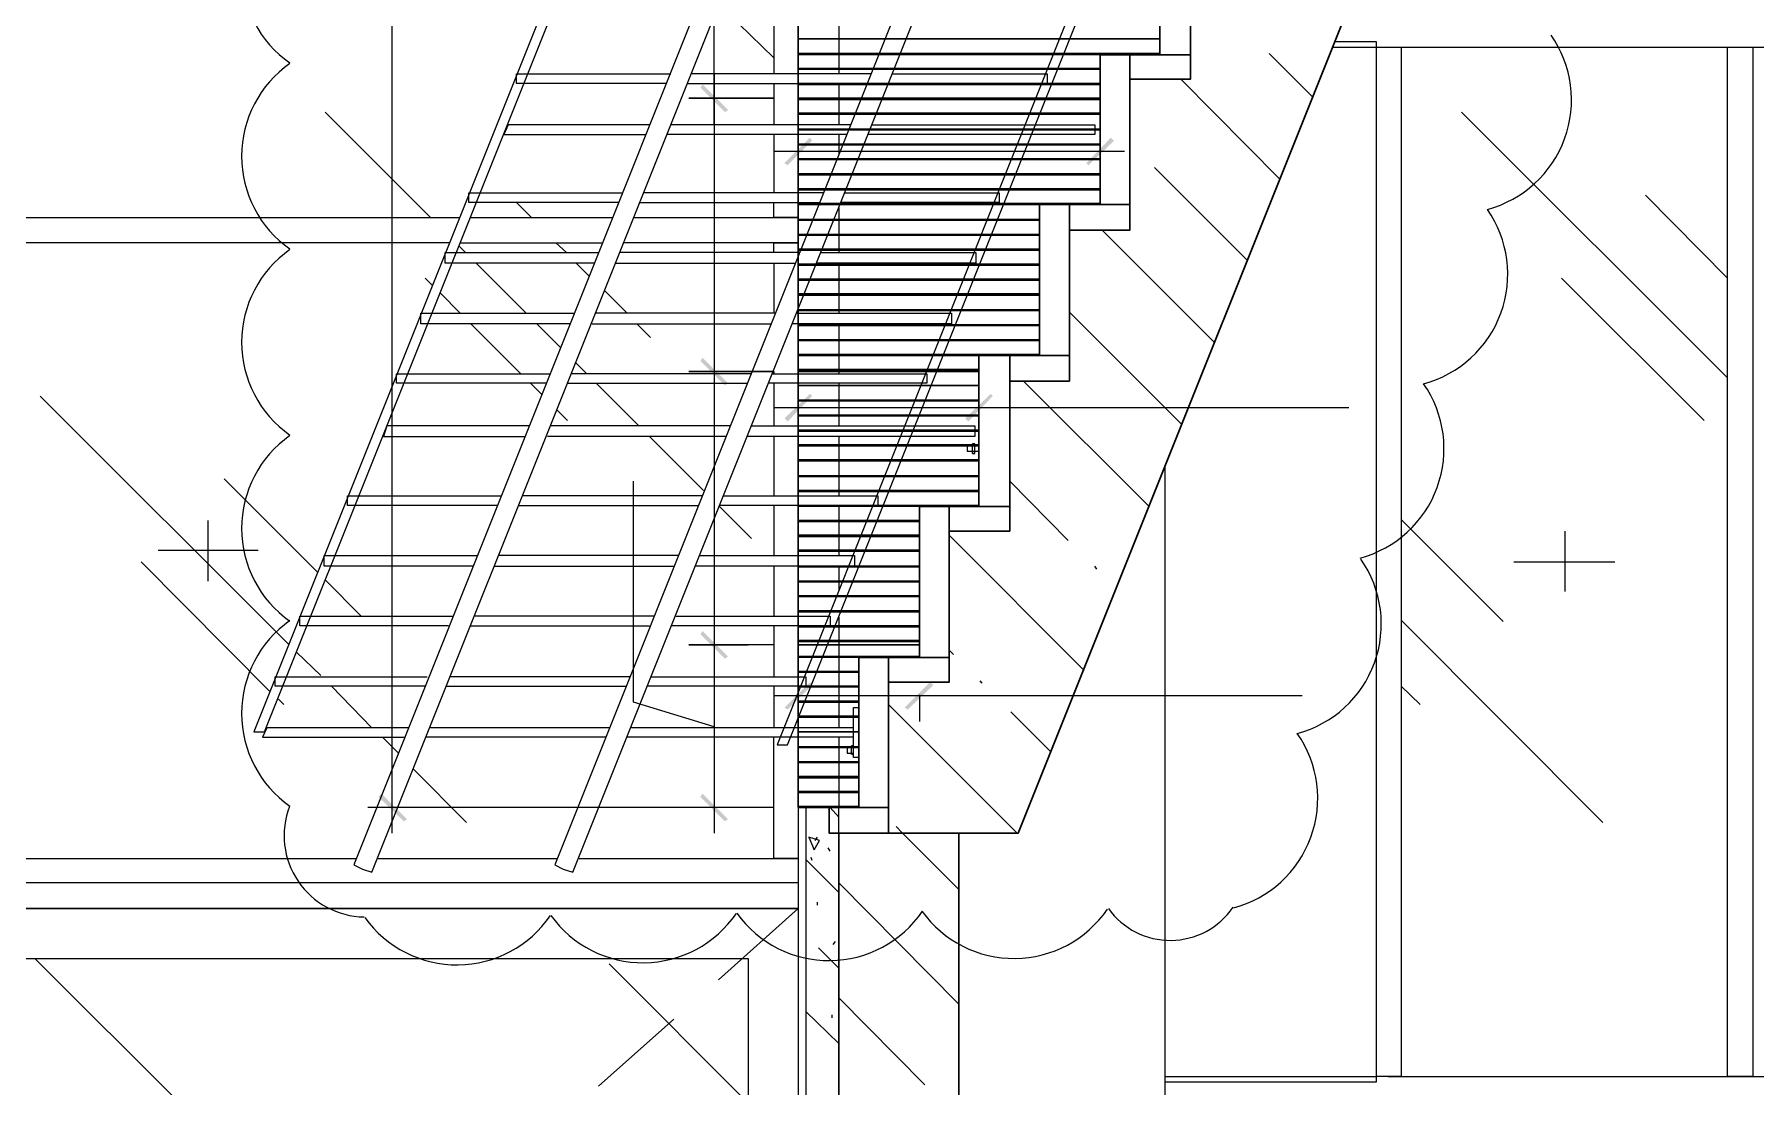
# Model space of a CAD drawing. Header units: millimetres. Extents: x -356862 to 418287, y 0 to 839748.
# Drawn here: x 21.071 to 23.769, y 4.91 to 6.559 of the extents above; entities that cross this region are included whole.
import ezdxf

# ---------------------------------------------------------------- set-up
doc = ezdxf.new("R2010")
doc.units = ezdxf.units.MM
doc.layers.add('PDF _Геометрия', color=7, linetype='Continuous', true_color=0xbababa)
doc.layers.add('PDF _Сплошная заливка', color=7, linetype='Continuous', true_color=0xf50000)

msp = doc.modelspace()

# ---------------------------------------------------------------- linework, layer by layer
at = {"layer": 'PDF _Геометрия', "lineweight": 5}
for points in [[(25.1848, 13.4969), (25.2131, 13.4969), (25.2131, 13.8736), (25.1814, 13.8736), (25.1814, 13.4969), (21.8866, 5.2572), (21.8999, 5.2506), (21.9149, 5.2456), (25.2114, 13.4852), (25.1964, 13.4919), (25.1814, 13.4969)], [(22.0616, 6.4822), (21.8266, 6.4822), (21.8266, 6.4972), (22.0682, 6.4972)], [(22.0949, 6.4822), (22.3765, 6.4822)], [(22.3832, 6.4972), (22.1016, 6.4972)], [(22.4165, 6.4972), (22.6582, 6.4972), (22.6582, 6.4822), (22.4099, 6.4822)], [(22.0349, 6.4172), (21.8132, 6.4172), (21.8066, 6.4022), (22.0282, 6.4022)], [(22.3432, 6.4022), (22.0632, 6.4022)], [(22.3499, 6.4172), (22.0682, 6.4172)], [(22.3832, 6.4172), (22.7332, 6.4172), (22.7332, 6.4022), (22.3782, 6.4022)], [(21.9866, 6.2955), (21.7516, 6.2955), (21.7516, 6.3105), (21.9932, 6.3105)], [(22.0199, 6.2955), (22.3016, 6.2955)], [(22.3082, 6.3105), (22.0266, 6.3105)], [(22.3416, 6.3105), (22.5832, 6.3105), (22.5832, 6.2955), (22.3349, 6.2955)], [(21.9482, 6.2005), (21.7149, 6.2005), (21.7149, 6.2172), (21.9549, 6.2172)], [(22.2699, 6.2172), (21.9882, 6.2172)], [(22.3032, 6.2172), (22.5465, 6.2172), (22.5465, 6.2005), (22.2966, 6.2005)], [(21.9816, 6.2005), (22.2632, 6.2005)], [(21.9099, 6.1055), (21.6766, 6.1055), (21.6766, 6.1222), (21.9166, 6.1222)], [(21.9449, 6.1055), (22.2249, 6.1055)], [(22.2316, 6.1222), (21.9516, 6.1222)], [(22.2666, 6.1222), (22.5082, 6.1222), (22.5082, 6.1055), (22.2599, 6.1055)], [(21.8732, 6.0122), (21.6382, 6.0122), (21.6382, 6.0272), (21.8799, 6.0272)], [(22.1949, 6.0272), (21.9132, 6.0272)], [(22.2282, 6.0272), (22.4699, 6.0272), (22.4699, 6.0122), (22.2216, 6.0122)], [(21.9066, 6.0122), (22.1882, 6.0122)], [(21.8466, 5.9456), (21.6232, 5.9456), (21.6182, 5.9289), (21.8399, 5.9289)], [(22.1616, 5.9456), (21.8799, 5.9456)], [(22.1949, 5.9456), (22.5449, 5.9456), (22.5449, 5.9289), (22.1882, 5.9289)], [(22.1549, 5.9289), (21.8749, 5.9289)], [(22.5515, 5.9139), (22.5332, 5.9139), (22.5332, 5.9056), (22.5515, 5.9056)], [(22.5415, 5.9022), (22.5449, 5.9022), (22.5449, 5.9172), (22.5415, 5.9172), (22.5415, 5.9156)], [(22.5415, 5.9039), (22.5415, 5.9022), (22.5415, 5.9172)], [(22.5449, 5.9156), (22.5449, 5.9172)], [(22.5449, 5.9022), (22.5449, 5.9039)], [(21.7966, 5.8206), (21.5616, 5.8206), (21.5616, 5.8356), (21.8032, 5.8356)], [(22.1182, 5.8356), (21.8366, 5.8356)], [(22.1516, 5.8356), (22.3932, 5.8356), (22.3932, 5.8206), (22.1449, 5.8206)], [(21.8299, 5.8206), (22.1116, 5.8206)], [(21.7582, 5.7256), (21.5249, 5.7256), (21.5249, 5.7422), (21.7649, 5.7422)], [(21.7916, 5.7256), (22.0732, 5.7256)], [(22.0799, 5.7422), (21.7982, 5.7422)], [(22.1132, 5.7422), (22.3566, 5.7422), (22.3566, 5.7256), (22.1066, 5.7256)], [(21.7199, 5.6322), (21.4866, 5.6322), (21.4866, 5.6472), (21.7266, 5.6472)], [(22.0416, 5.6472), (21.7616, 5.6472)], [(22.0766, 5.6472), (22.3182, 5.6472), (22.3182, 5.6322), (22.0699, 5.6322)], [(21.7549, 5.6322), (22.0349, 5.6322)], [(21.6832, 5.5372), (21.4483, 5.5372), (21.4483, 5.5522), (21.6866, 5.5522)], [(21.7166, 5.5372), (21.9982, 5.5372)], [(22.0049, 5.5522), (21.7232, 5.5522)], [(22.0382, 5.5522), (22.2799, 5.5522), (22.2799, 5.5372), (22.0316, 5.5372)], [(22.3632, 5.4256), (22.3549, 5.4256), (22.3549, 5.5039), (22.3632, 5.5039)], [(21.6566, 5.4722), (21.4349, 5.4722), (21.4283, 5.4572), (21.6516, 5.4572)], [(21.9666, 5.4572), (21.6849, 5.4572)], [(21.9716, 5.4722), (21.6916, 5.4722)], [(22.3549, 5.4572), (21.9999, 5.4572)], [(22.3549, 5.4722), (22.0066, 5.4722)], [(22.3549, 5.4422), (22.3449, 5.4422), (22.3449, 5.4322), (22.3549, 5.4322)], [(22.3549, 5.4439), (22.3516, 5.4439), (22.3516, 5.4422)], [(22.3516, 5.4322), (22.3516, 5.4306), (22.3516, 5.4439)], [(22.3516, 5.4306), (22.3549, 5.4306)]]:
    msp.add_lwpolyline(points, dxfattribs=at)
for points in [[(21.4149, 5.4656), (21.4316, 5.4656), (24.6481, 13.5036), (24.6315, 13.5036)], [(24.8964, 13.4852), (24.8814, 13.4919), (24.8664, 13.4969), (21.5716, 5.2572), (21.5849, 5.2506), (21.5999, 5.2456)], [(22.2349, 5.4456), (22.2516, 5.4456), (25.4631, 13.4769), (25.4464, 13.4769)]]:
    msp.add_lwpolyline(points, close=True, dxfattribs=at)
at = {"layer": 'PDF _Геометрия', "color": 7, "lineweight": 30}
msp.add_lwpolyline([(22.8832, 6.7239), (22.8832, 6.4889), (22.7882, 6.4889), (22.7882, 6.2522), (22.6932, 6.2522), (22.6932, 6.0155), (22.5999, 6.0155), (22.5999, 5.7806), (22.5049, 5.7806), (22.5049, 5.5439), (22.4099, 5.5439), (22.4099, 5.3072), (22.6132, 5.3072), (25.8264, 13.3386)], dxfattribs=at)
at = {"layer": 'PDF _Геометрия', "color": 7, "lineweight": 18}
for points in [[(21.6316, 5.3072), (21.6316, 7.3538)], [(22.1366, 6.4189), (22.1366, 6.9255)], [(22.1366, 6.4972), (22.1366, 5.9905)], [(22.7799, 6.3755), (22.2299, 6.3755)], [(22.2682, 6.3805), (22.2682, 6.3355)], [(22.7415, 6.3805), (22.7415, 6.3355)], [(22.1366, 6.0689), (22.1366, 5.5622)], [(22.5915, 5.9739), (22.2299, 5.9739)], [(23.1315, 5.9739), (22.5515, 5.9739)], [(22.2682, 5.9522), (22.2682, 5.9356)], [(22.5515, 5.9522), (22.5515, 5.9356)], [(22.1366, 5.4739), (22.0099, 5.5122), (22.0099, 5.8589)], [(22.1366, 5.6406), (22.1366, 5.3072)], [(22.2299, 5.6022), (22.0966, 5.6022), (22.1899, 5.6022)], [(22.4965, 5.5222), (22.2299, 5.5222)], [(22.2682, 5.5239), (22.2682, 5.4822)], [(22.4582, 5.5239), (22.4582, 5.4822)], [(23.0582, 5.5222), (22.4582, 5.5222)], [(22.2299, 5.3472), (21.5932, 5.3472)], [(22.1899, 5.3472), (22.0966, 5.3472)]]:
    msp.add_lwpolyline(points, dxfattribs=at)
at = {"layer": 'PDF _Геометрия', "color": 150, "lineweight": 30, "true_color": 0x0080ff}
msp.add_lwpolyline([(23.1182, 7.2372), (23.0249, 7.2372), (23.0249, 7.0005), (22.9299, 7.0005), (22.9299, 6.7639), (22.8349, 6.7639), (22.8349, 6.5272), (22.7415, 6.5272), (22.7415, 6.2922), (22.6465, 6.2922), (22.6465, 6.0555), (22.5515, 6.0555), (22.5515, 5.8189), (22.4582, 5.8189), (22.4582, 5.5822), (22.3632, 5.5822), (22.3632, 5.3472), (22.2682, 5.3472), (22.2682, 7.3155), (23.1182, 7.3155)], close=True, dxfattribs=at)
at = {"layer": 'PDF _Геометрия', "color": 7, "lineweight": 30}
for points in [[(22.8349, 6.7639), (22.8349, 6.5272), (22.8832, 6.5272), (22.8832, 6.7639)], [(22.7415, 6.5272), (22.7415, 6.2922), (22.7882, 6.2922), (22.7882, 6.5272)], [(22.8832, 6.5272), (22.7882, 6.5272), (22.7882, 6.4889), (22.8832, 6.4889)], [(22.6465, 6.2922), (22.6465, 6.0555), (22.6932, 6.0555), (22.6932, 6.2922)], [(22.7882, 6.2922), (22.6932, 6.2922), (22.6932, 6.2522), (22.7882, 6.2522)], [(22.5515, 6.0555), (22.5515, 5.8189), (22.5999, 5.8189), (22.5999, 6.0555)], [(22.6932, 6.0555), (22.5999, 6.0555), (22.5999, 6.0155), (22.6932, 6.0155)], [(22.4582, 5.8189), (22.4582, 5.5822), (22.5049, 5.5822), (22.5049, 5.8189)], [(22.5999, 5.8189), (22.5049, 5.8189), (22.5049, 5.7806), (22.5999, 5.7806)], [(22.3632, 5.5822), (22.3632, 5.3472), (22.4099, 5.3472), (22.4099, 5.5822)], [(22.5049, 5.5822), (22.4099, 5.5822), (22.4099, 5.5439), (22.5049, 5.5439)], [(22.4099, 5.3472), (22.3166, 5.3472), (22.3166, 5.3072), (22.4099, 5.3072)], [(22.5199, 2.984), (22.5199, 5.3072), (22.3316, 5.3072), (22.3316, 2.984)]]:
    msp.add_lwpolyline(points, close=True, dxfattribs=at)
at = {"layer": 'PDF _Геометрия', "color": 254, "lineweight": 5, "true_color": 0xdcdcdc}
for points in [[(22.2299, 6.5222), (22.1749, 6.5755)], [(22.8349, 6.5522), (22.2682, 6.5522)], [(22.8349, 6.5272), (22.2682, 6.5272)], [(22.7415, 6.5039), (22.2682, 6.5039)], [(22.7415, 6.4822), (22.2682, 6.4822)], [(22.7415, 6.4589), (22.2682, 6.4589)], [(21.6916, 6.2722), (21.5266, 6.4372)], [(22.7415, 6.4355), (22.2682, 6.4355)], [(23.7248, 6.0205), (23.3082, 6.4372)], [(22.7415, 6.4089), (22.2682, 6.4089)], [(22.7415, 6.3855), (22.2682, 6.3855)], [(22.7415, 6.3622), (22.2682, 6.3622)], [(22.7415, 6.3405), (22.2682, 6.3405)], [(22.7415, 6.3172), (22.2682, 6.3172)], [(21.8499, 6.2722), (21.8266, 6.2955)], [(22.7415, 6.2939), (22.2682, 6.2939)], [(22.6465, 6.2922), (22.2682, 6.2922), (22.7415, 6.2922)], [(23.7248, 6.1772), (23.5965, 6.3072)], [(22.6465, 6.2672), (22.2682, 6.2672)], [(22.6465, 6.2439), (22.2682, 6.2439)], [(21.7466, 6.2172), (21.7366, 6.2272)], [(21.9049, 6.2172), (21.8882, 6.2322)], [(22.6465, 6.2205), (22.2682, 6.2205)], [(21.8416, 6.1222), (21.7632, 6.2005)], [(21.9399, 6.1805), (21.9199, 6.2005)], [(22.6465, 6.1989), (22.2682, 6.1989)], [(21.6949, 6.1655), (21.6832, 6.1772)], [(21.7382, 6.1222), (21.7066, 6.1539)], [(21.9999, 6.1222), (21.9649, 6.1572)], [(22.6465, 6.1755), (22.2682, 6.1755)], [(22.6465, 6.1522), (22.2682, 6.1522)], [(23.6882, 5.9539), (23.4648, 6.1772)], [(22.6465, 6.1255), (22.2682, 6.1255)], [(21.8332, 6.0272), (21.7549, 6.1055)], [(21.8949, 6.0689), (21.8582, 6.1055)], [(22.0366, 6.0839), (22.0149, 6.1055)], [(22.6465, 6.1022), (22.2682, 6.1022)], [(22.6465, 6.0789), (22.2682, 6.0789)], [(22.6465, 6.0572), (22.2682, 6.0572)], [(22.5515, 6.0555), (22.2682, 6.0555), (22.6465, 6.0555)], [(21.9366, 6.0272), (21.9199, 6.0439)], [(22.5515, 6.0339), (22.2682, 6.0339)], [(21.4699, 5.6022), (21.0799, 5.9922)], [(21.8666, 5.9939), (21.8482, 6.0122)], [(22.0182, 5.9456), (21.9516, 6.0122)], [(22.5515, 6.0089), (22.2682, 6.0089)], [(21.9066, 5.9539), (21.8899, 5.9706)], [(22.5515, 5.9839), (22.2682, 5.9839)], [(22.5515, 5.9606), (22.2682, 5.9606)], [(22.5515, 5.9389), (22.2682, 5.9389)], [(22.1199, 5.8439), (22.0349, 5.9289)], [(22.5515, 5.9156), (22.2682, 5.9156)], [(22.5515, 5.8922), (22.2682, 5.8922)], [(21.5149, 5.7156), (21.3683, 5.8622)], [(22.5515, 5.8656), (22.2682, 5.8656)], [(22.5515, 5.8422), (22.2682, 5.8422)], [(22.1949, 5.7689), (22.1449, 5.8189)], [(22.4582, 5.8189), (22.2682, 5.8189)], [(21.3433, 5.7022), (21.3433, 5.7972)], [(22.4582, 5.7972), (22.2682, 5.7972)], [(23.3732, 5.6389), (23.2132, 5.7989)], [(23.4698, 5.7806), (23.4698, 5.6856)], [(21.2649, 5.7506), (21.4216, 5.7506)], [(22.4582, 5.7739), (22.2682, 5.7739)], [(22.4582, 5.7506), (22.2682, 5.7506)], [(21.4399, 5.5289), (21.2383, 5.7322)], [(22.4582, 5.7239), (22.2682, 5.7239)], [(23.3898, 5.7322), (23.5482, 5.7322)], [(21.5832, 5.6472), (21.5266, 5.7039)], [(22.4582, 5.7006), (22.2682, 5.7006)], [(22.4582, 5.6772), (22.2682, 5.6772)], [(22.4582, 5.6556), (22.2682, 5.6556)], [(23.5298, 5.3239), (23.2132, 5.6406)], [(22.4582, 5.6322), (22.2682, 5.6322)], [(21.5199, 5.5539), (21.4816, 5.5906)], [(22.4582, 5.6089), (22.2682, 5.6089)], [(22.3632, 5.5822), (22.2682, 5.5822)], [(22.3632, 5.5589), (22.2682, 5.5589)], [(21.5999, 5.4722), (21.5366, 5.5372)], [(22.3632, 5.5356), (22.2682, 5.5356)], [(23.2432, 5.5089), (23.2132, 5.5372)], [(21.4616, 5.5089), (21.4533, 5.5172)], [(22.3632, 5.5139), (22.2682, 5.5139)], [(22.3632, 5.4906), (22.2682, 5.4906)], [(21.6416, 5.4322), (21.6166, 5.4572)], [(22.3632, 5.4656), (22.2682, 5.4656)], [(22.3632, 5.4406), (22.2682, 5.4406)], [(21.7482, 5.3239), (21.6649, 5.4072)], [(22.3632, 5.4172), (22.2682, 5.4172)], [(22.3632, 5.3956), (22.2682, 5.3956)], [(22.3632, 5.3722), (22.2682, 5.3722)], [(22.3632, 5.3489), (22.2682, 5.3489)], [(22.3632, 5.3472), (22.2682, 5.3472)], [(21.3033, 4.8789), (21.0716, 5.1106)], [(22.1899, 4.8839), (21.9716, 5.1023)]]:
    msp.add_lwpolyline(points, dxfattribs=at)
at = {"layer": 'PDF _Геометрия', "color": 252, "lineweight": 5, "true_color": 0x989898}
for points in [[(22.2299, 6.5755), (22.2299, 6.4972)], [(22.2682, 6.5755), (22.2682, 6.4972)], [(23.1065, 6.5389), (23.1749, 6.5389)], [(23.1932, 6.5389), (23.7448, 6.5389), (25.5764, 6.5389)], [(22.2299, 6.4822), (22.2299, 6.4172)], [(22.2682, 6.4822), (22.2682, 6.4172)], [(22.2299, 6.4022), (22.2299, 6.3105)], [(22.2682, 6.4022), (22.2682, 6.3105)], [(22.2682, 6.2955), (22.2682, 6.2722), (22.2299, 6.2722), (22.2299, 6.2955)], [(21.7216, 6.2322), (20.4383, 6.2322), (19.575, 6.2322), (19.575, 6.2722), (20.4383, 6.2722), (21.7382, 6.2722)], [(21.7549, 6.2722), (21.9766, 6.2722)], [(22.0099, 6.2722), (22.2682, 6.2722), (22.2682, 6.2322), (21.9949, 6.2322)], [(21.7382, 6.2322), (21.9616, 6.2322)], [(22.2299, 6.2172), (22.2299, 6.2322), (22.2682, 6.2322), (22.2682, 6.2172)], [(22.2299, 6.2005), (22.2299, 6.1222)], [(22.2682, 6.1289), (22.2682, 6.1222)], [(22.2682, 6.1055), (22.2682, 6.0272)], [(22.2299, 6.0305), (22.2299, 6.0272)], [(22.2299, 6.0122), (22.2299, 5.9456)], [(22.2682, 6.0122), (22.2682, 5.9456)], [(22.2299, 5.9289), (22.2299, 5.8356)], [(22.2682, 5.9289), (22.2682, 5.8356)], [(22.2299, 5.8206), (22.2299, 5.7422)], [(22.2682, 5.8206), (22.2682, 5.7422)], [(22.2299, 5.7256), (22.2299, 5.6472)], [(22.2682, 5.7256), (22.2682, 5.6472)], [(22.2299, 5.6322), (22.2299, 5.5522)], [(22.2682, 5.6322), (22.2682, 5.5522)], [(22.2299, 5.5372), (22.2299, 5.4722)], [(22.2682, 5.5372), (22.2682, 5.5306)], [(22.2682, 5.4872), (22.2682, 5.4722)], [(21.9249, 5.2672), (22.2682, 5.2672), (22.2299, 5.2672), (22.2299, 5.4572)], [(22.2682, 5.4572), (22.2682, 5.3472)], [(22.2682, 5.2289), (20.4383, 5.2289), (19.575, 5.2289), (19.575, 5.2672), (20.4383, 5.2672), (21.5749, 5.2672)], [(21.6099, 5.2672), (21.8899, 5.2672)], [(22.8432, 4.9256), (23.1749, 4.9256)], [(23.1932, 4.9256), (23.7448, 4.9256), (25.5764, 4.9256)]]:
    msp.add_lwpolyline(points, dxfattribs=at)
at = {"layer": 'PDF _Геометрия', "color": 7, "lineweight": 5}
for points in [[(22.3316, 6.5755), (22.3316, 6.4972)], [(22.8432, 4.9173), (23.1749, 4.9173), (23.1749, 6.5472), (23.1099, 6.5472)], [(22.3316, 6.4822), (22.3316, 6.4172)], [(22.3316, 6.4022), (22.3316, 6.3705)], [(22.3316, 6.2872), (22.3316, 6.2172)], [(22.2682, 6.2172), (22.2682, 6.1055)], [(22.3316, 6.2005), (22.3316, 6.1222)], [(22.3316, 6.1055), (22.3316, 6.0272)], [(22.2682, 6.0105), (22.2682, 5.8539)], [(22.3316, 6.0122), (22.3316, 5.9456)], [(22.3316, 5.9289), (22.3316, 5.8356)], [(22.5199, 3.5356), (22.8432, 3.5356), (22.8432, 5.8806)], [(22.3316, 5.8206), (22.3316, 5.7422)], [(22.2682, 5.7589), (22.2682, 5.6472)], [(22.3316, 5.7256), (22.3316, 5.6872)], [(22.3316, 5.6456), (22.3316, 5.4722)], [(22.2682, 5.6322), (22.2682, 5.5522)], [(22.2682, 5.5372), (22.2682, 5.5306)], [(22.2682, 5.4872), (22.2682, 5.4722)], [(22.2682, 5.4572), (22.2682, 5.3489)], [(22.3316, 5.4572), (22.3316, 5.3472)], [(22.3316, 5.3072), (22.3316, 5.3472), (22.2682, 5.3472), (22.2682, 3.1807)], [(22.2799, 5.3472), (22.2799, 3.1807)], [(22.1432, 5.0773), (22.2682, 5.1889), (20.4966, 5.1889), (20.6216, 5.0773)], [(20.4966, 5.1889), (22.2682, 5.1889)], [(21.9549, 4.9106), (22.0732, 5.0156)]]:
    msp.add_lwpolyline(points, dxfattribs=at)
at = {"layer": 'PDF _Геометрия', "color": 1, "lineweight": 20}
for points in [[(23.1489, 5.7382, 0.520571), (23.2485, 6.0114, 0.52057), (23.3485, 6.2848, 0.520571), (23.4485, 6.5581)], [(22.9506, 5.1899, 0.52057), (23.0506, 5.4632, 0.520571), (23.1502, 5.7364)]]:
    msp.add_lwpolyline(points, format="xyb", dxfattribs=at)
at = {"layer": 'PDF _Геометрия', "color": 254, "lineweight": 5, "true_color": 0xdcdcdc}
for points in [[(22.2682, 6.5522), (22.8349, 6.5522)], [(22.2682, 6.5289), (22.8349, 6.5289)], [(22.2682, 6.5055), (22.7415, 6.5055)], [(22.2682, 6.4805), (22.7415, 6.4805)], [(22.2682, 6.4572), (22.7415, 6.4572)], [(22.2682, 6.4339), (22.7415, 6.4339)], [(22.2682, 6.4105), (22.7415, 6.4105)], [(22.2682, 6.3872), (22.7415, 6.3872)], [(22.2682, 6.3639), (22.7415, 6.3639)], [(22.2682, 6.3389), (22.7415, 6.3389)], [(22.2682, 6.3155), (22.7415, 6.3155)], [(22.2682, 6.2689), (22.6465, 6.2689)], [(22.2682, 6.2455), (22.6465, 6.2455)], [(22.2682, 6.2222), (22.6465, 6.2222)], [(22.2682, 6.1972), (22.6465, 6.1972)], [(22.2682, 6.1739), (22.6465, 6.1739)], [(22.2682, 6.1505), (22.6465, 6.1505)], [(22.2682, 6.1272), (22.6465, 6.1272)], [(22.2682, 6.1039), (22.6465, 6.1039)], [(22.2682, 6.0805), (22.6465, 6.0805)], [(22.2682, 6.0322), (22.5515, 6.0322)], [(22.2682, 6.0089), (22.5515, 6.0089)], [(22.2682, 5.9855), (22.5515, 5.9855)], [(22.2682, 5.9622), (22.5515, 5.9622)], [(22.2682, 5.9372), (22.5515, 5.9372)], [(22.2682, 5.9139), (22.5515, 5.9139)], [(22.2682, 5.8906), (22.5515, 5.8906)], [(22.2682, 5.8672), (22.5515, 5.8672)], [(22.2682, 5.8439), (22.5515, 5.8439)], [(22.2682, 5.8206), (22.5515, 5.8206)], [(22.2682, 5.7956), (22.4582, 5.7956)], [(22.2682, 5.7722), (22.4582, 5.7722)], [(22.2682, 5.7489), (22.4582, 5.7489)], [(22.2682, 5.7256), (22.4582, 5.7256)], [(22.2682, 5.7022), (22.4582, 5.7022)], [(22.2682, 5.6789), (22.4582, 5.6789)], [(22.2682, 5.6539), (22.4582, 5.6539)], [(22.2682, 5.6306), (22.4582, 5.6306)], [(22.2682, 5.6072), (22.4582, 5.6072)], [(22.2682, 5.5839), (22.4582, 5.5839)], [(22.2682, 5.5606), (22.3632, 5.5606)], [(22.2682, 5.5372), (22.3632, 5.5372)], [(22.2682, 5.5122), (22.3632, 5.5122)], [(22.2682, 5.4889), (22.3632, 5.4889)], [(22.2682, 5.4656), (22.3632, 5.4656)], [(22.2682, 5.4422), (22.3632, 5.4422)], [(22.2682, 5.4189), (22.3632, 5.4189)], [(22.2682, 5.3939), (22.3632, 5.3939)], [(22.2682, 5.3706), (22.3632, 5.3706)]]:
    msp.add_lwpolyline(points, close=True, dxfattribs=at)
at = {"layer": 'PDF _Геометрия', "color": 252, "lineweight": 5, "true_color": 0x989898}
for points in [[(23.2132, 4.9256), (23.1749, 4.9256), (23.1749, 6.5389), (23.2132, 6.5389)], [(23.7648, 4.9256), (23.7248, 4.9256), (23.7248, 6.5389), (23.7648, 6.5389)]]:
    msp.add_lwpolyline(points, close=True, dxfattribs=at)
at = {"layer": 'PDF _Геометрия', "color": 8, "lineweight": 9, "true_color": 0x808080}
for points in [[(23.0749, 6.4605), (23.0065, 6.5289)], [(23.0232, 6.3322), (22.8682, 6.4889)], [(22.9732, 6.2039), (22.8265, 6.3505)], [(22.9215, 6.0755), (22.7449, 6.2522)], [(22.8699, 5.9472), (22.6932, 6.1239)], [(22.8182, 5.8189), (22.6215, 6.0155)], [(22.6915, 5.7656), (22.5999, 5.8589)], [(22.7165, 5.5622), (22.5049, 5.7739)], [(22.7365, 5.7206), (22.7332, 5.7256)], [(22.5115, 5.5872), (22.5049, 5.5939)], [(22.5565, 5.5422), (22.5532, 5.5456)], [(22.6115, 5.3072), (22.4099, 5.5089)], [(22.6649, 5.4339), (22.6015, 5.4972)], [(22.3316, 5.3322), (22.3182, 5.3472)], [(22.5199, 5.2189), (22.4315, 5.3072), (22.4215, 5.3172)], [(22.2949, 5.2956), (22.2982, 5.3006)], [(22.3316, 5.2139), (22.2799, 5.2656)], [(22.2899, 5.2639), (22.2882, 5.2689)], [(22.3182, 5.2789), (22.3149, 5.2839)], [(22.5199, 5.0389), (22.3316, 5.2289)], [(22.2982, 5.1939), (22.2982, 5.1989)], [(22.3316, 5.0956), (22.2999, 5.1273)], [(22.3232, 5.1323), (22.3266, 5.1373)], [(22.4665, 4.9123), (22.3316, 5.0489)], [(22.3316, 4.9773), (22.2799, 5.0273)], [(22.3216, 5.0173), (22.3216, 5.0223)]]:
    msp.add_lwpolyline(points, dxfattribs=at)
at = {"layer": 'PDF _Геометрия', "color": 7, "lineweight": 18}
for points in [[(22.0966, 6.4589), (22.2299, 6.4589)], [(22.0966, 6.0305), (22.2299, 6.0305)]]:
    msp.add_lwpolyline(points, close=True, dxfattribs=at)
at = {"layer": 'PDF _Геометрия', "color": 150, "lineweight": 30, "true_color": 0x0080ff}
for points in [[(22.7415, 6.4589), (22.2682, 6.4589)], [(22.5515, 6.0305), (22.2682, 6.0305)], [(22.4582, 5.6022), (22.2682, 5.6022)]]:
    msp.add_lwpolyline(points, dxfattribs=at)
at = {"layer": 'PDF _Геометрия', "color": 8, "lineweight": 9, "true_color": 0x808080}
msp.add_lwpolyline([(22.2849, 5.3006), (22.2932, 5.2806), (22.3016, 5.2956)], close=True, dxfattribs=at)
at = {"layer": 'PDF _Геометрия', "color": 7, "lineweight": 5}
msp.add_lwpolyline([(22.1899, 5.1106), (22.1899, 4.4806), (20.575, 4.4806), (20.575, 5.1106)], close=True, dxfattribs=at)
at = {"layer": 'PDF _Геометрия', "color": 1, "lineweight": 20}
for centre, radius, start, end in [((21.5731, 6.6597), 0.1775, 125.0024, 234.9976), ((21.5731, 6.3681), 0.1775, 125.0024, 234.9976), ((21.5731, 6.0764), 0.1775, 125.0024, 234.9976), ((21.5731, 5.7847), 0.1775, 125.0024, 234.9976), ((21.5731, 5.4947), 0.1775, 125.0024, 234.9976), ((21.5897, 5.3031), 0.1275, 159.0491, 269.0497), ((22.0247, 5.2814), 0.1775, 215.6177, 325.6183), ((22.3164, 5.2847), 0.1775, 215.6177, 325.6183), ((22.6064, 5.2881), 0.1775, 215.6177, 325.6183), ((22.8514, 5.2581), 0.1192, 215.6177, 325.6183), ((21.7331, 5.2781), 0.1775, 215.6177, 325.6183)]:
    msp.add_arc(centre, radius, start, end, dxfattribs=at)
at = {"layer": 'PDF _Сплошная заливка', "color": 7, "transparency": 33554559}
for points in [[(22.1582, 6.4405), (22.1149, 6.4755), (22.1182, 6.4805)], [(22.1182, 6.4805), (22.1149, 6.4755), (22.1582, 6.4405)], [(22.1532, 6.4372), (22.1582, 6.4405), (22.1149, 6.4755)], [(22.1149, 6.4755), (22.1582, 6.4405), (22.1532, 6.4372)], [(22.2866, 6.3972), (22.2516, 6.3539), (22.2466, 6.3572)], [(22.2899, 6.3922), (22.2866, 6.3972), (22.2516, 6.3539)], [(22.7199, 6.3572), (22.7232, 6.3539), (22.7582, 6.3972)], [(22.7232, 6.3539), (22.7582, 6.3972), (22.7632, 6.3922)], [(22.1182, 6.0522), (22.1149, 6.0472), (22.1582, 6.0122)], [(22.1582, 6.0122), (22.1149, 6.0472), (22.1182, 6.0522)], [(22.1149, 6.0472), (22.1582, 6.0122), (22.1532, 6.0089)], [(22.1532, 6.0089), (22.1582, 6.0122), (22.1149, 6.0472)], [(22.2866, 5.9955), (22.2516, 5.9522), (22.2466, 5.9572)], [(22.2899, 5.9922), (22.2866, 5.9955), (22.2516, 5.9522)], [(22.5299, 5.9572), (22.5349, 5.9522), (22.5699, 5.9955)], [(22.5349, 5.9522), (22.5699, 5.9955), (22.5732, 5.9922)], [(22.1182, 5.6239), (22.1149, 5.6189), (22.1582, 5.5839)], [(22.1582, 5.5839), (22.1149, 5.6189), (22.1182, 5.6239)], [(22.1149, 5.6189), (22.1582, 5.5839), (22.1532, 5.5806)], [(22.1532, 5.5806), (22.1582, 5.5839), (22.1149, 5.6189)], [(22.2866, 5.5439), (22.2516, 5.5006), (22.2466, 5.5039)], [(22.2899, 5.5389), (22.2866, 5.5439), (22.2516, 5.5006)], [(22.4349, 5.5039), (22.4399, 5.5006), (22.4749, 5.5439)], [(22.4399, 5.5006), (22.4749, 5.5439), (22.4799, 5.5389)], [(21.6149, 5.3689), (21.6099, 5.3639), (21.6549, 5.3289)], [(21.6099, 5.3639), (21.6549, 5.3289), (21.6499, 5.3256)], [(22.1182, 5.3689), (22.1149, 5.3639), (22.1582, 5.3289)], [(22.1149, 5.3639), (22.1582, 5.3289), (22.1532, 5.3256)]]:
    msp.add_solid(points, dxfattribs=at)

doc.saveas('drawing.dxf')
